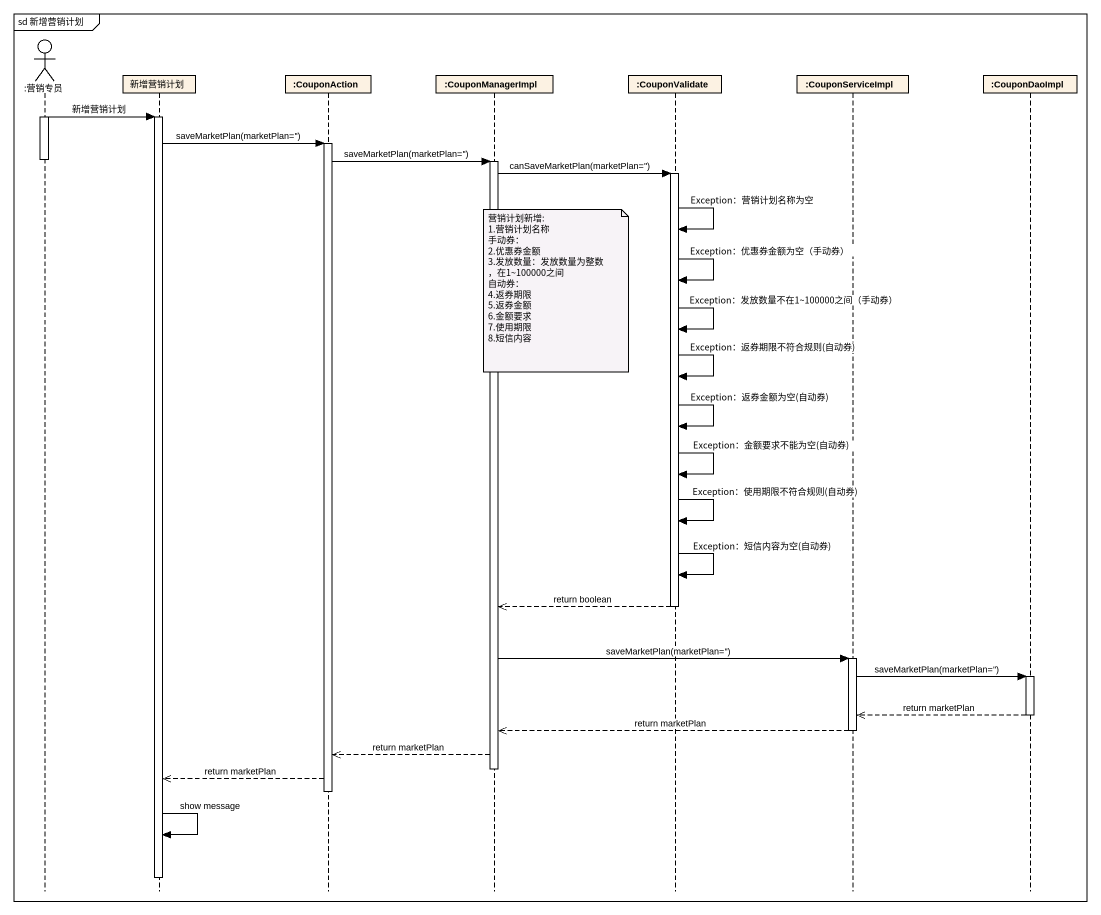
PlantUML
@startuml
mainframe sd 新增营销计划
hide footbox
actor ":营销专员" as 营销专员
participant 新增营销计划
participant ":CouponAction" as CouponAction
participant ":CouponManagerImpl" as CouponManagerImpl
participant ":CouponValidate" as CouponValidate
participant ":CouponServiceImpl" as CouponServiceImpl
participant ":CouponDaoImpl" as CouponDaoImpl

activate 营销专员
营销专员 -> 新增营销计划 : 新增营销计划
activate 新增营销计划
新增营销计划 -> CouponAction : saveMarketPlan(marketPlan='')
activate CouponAction
deactivate 营销专员
CouponAction -> CouponManagerImpl : saveMarketPlan(marketPlan='')
activate CouponManagerImpl
CouponManagerImpl -> CouponValidate : canSaveMarketPlan(marketPlan='')
activate CouponValidate
CouponValidate -> CouponValidate : Exception：营销计划名称为空
CouponValidate -> CouponValidate : Exception：优惠券金额为空（手动券）
note over CouponManagerImpl
  营销计划新增:
  1.营销计划名称
  手动券：
  2.优惠券金额
  3.发放数量：发放数量为整数，在1~100000之间
  自动券：
  4.返券期限
  5.返券金额
  6.金额要求
  7.使用期限
  8.短信内容
end note
CouponValidate -> CouponValidate : Exception：发放数量不在1~100000之间（手动券）
CouponValidate -> CouponValidate : Exception：返券期限不符合规则(自动券)
CouponValidate -> CouponValidate : Exception：返券金额为空(自动券)
CouponValidate -> CouponValidate : Exception：金额要求不能为空(自动券)
CouponValidate -> CouponValidate : Exception：使用期限不符合规则(自动券)
CouponValidate -> CouponValidate : Exception：短信内容为空(自动券)
CouponValidate -->> CouponManagerImpl : return boolean
deactivate CouponValidate
CouponManagerImpl -> CouponServiceImpl : saveMarketPlan(marketPlan='')
activate CouponServiceImpl
CouponServiceImpl -> CouponDaoImpl : saveMarketPlan(marketPlan='')
activate CouponDaoImpl
CouponDaoImpl -->> CouponServiceImpl : return marketPlan
deactivate CouponDaoImpl
CouponServiceImpl -->> CouponManagerImpl : return marketPlan
deactivate CouponServiceImpl
CouponManagerImpl -->> CouponAction : return marketPlan
deactivate CouponManagerImpl
CouponAction -->> 新增营销计划 : return marketPlan
deactivate CouponAction
新增营销计划 -> 新增营销计划 : show message
deactivate 新增营销计划
@enduml
